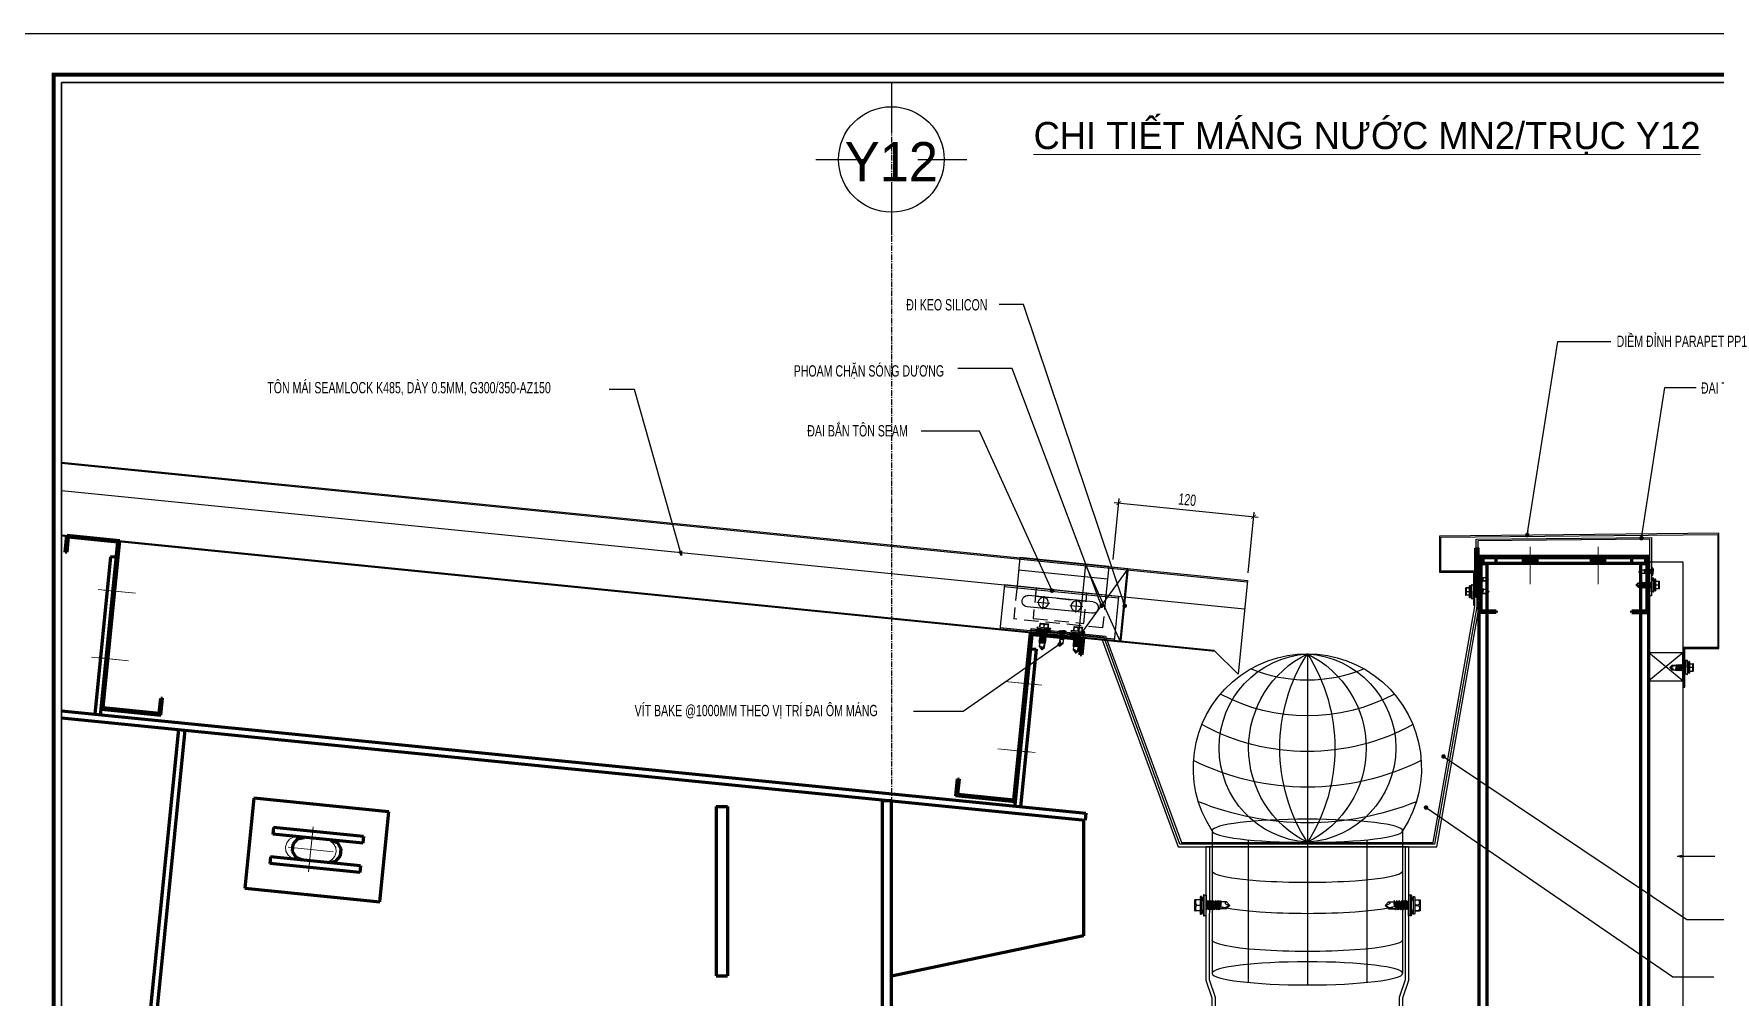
# Model space of a CAD drawing. Header units: inches. Extents: x 2 to 32666, y -5537 to 22.
# Drawn here: x 19029.9 to 19401.8, y -3917.6 to -3704.5 of the extents above; entities that cross this region are included whole.
import ezdxf
from ezdxf.enums import TextEntityAlignment as Align

# ---------------------------------------------------------------- set-up
doc = ezdxf.new("R2010")
doc.units = ezdxf.units.IN
doc.header["$MEASUREMENT"] = 0
for name, pattern in [('CENTER', [2, 1.25, -0.25, 0.25, -0.25]), ('DASHED2', [0.375, 0.25, -0.125]), ('HIDDEN2', [4.7625, 3.175, -1.5875])]:
    doc.linetypes.add(name, pattern=pattern)
doc.layers.get('Defpoints').update_dxf_attribs({"lineweight": 9})
for name, color, linetype in [('2', 2, 'Continuous'), ('3', 3, 'Continuous'), ('4', 4, 'Continuous'), ('6', 6, 'Continuous'), ('7', 7, 'Continuous'), ('8', 8, 'Continuous'), ('9', 9, 'Continuous'), ('BAO KHUNG', 31, 'Continuous'), ('DIM', 8, 'Continuous'), ('Kyhieu', 7, 'Continuous'), ('NET IN', 3, 'Continuous'), ('STRUCTURE', 1, 'Continuous'), ('Tim truc', 8, 'Continuous')]:
    doc.layers.add(name, color=color, linetype=linetype)
doc.layers.add('_TEXT', color=3, linetype='Continuous', lineweight=13)
doc.layers.add('Cover text', color=7, linetype='Continuous', true_color=0x52370f)
doc.styles.add('AVO', font='VAVOB.TTF')
doc.styles.add('ST1', font='vnshx.shx', dxfattribs={"width": 0.7})
doc.styles.add('ST1H', font='vnshxh.shx', dxfattribs={"width": 0.7})
doc.styles.add('ST3', font='VHAVANB.TTF')
doc.styles.add('TIEU DE', font='Vharialn.ttf')
doc.dimstyles.new('3', dxfattribs={"dimtxt": 2.5, "dimasz": 1, "dimexe": 1, "dimexo": 0, "dimgap": 1, "dimtad": 1, "dimdec": 0, "dimlfac": 3, "dimzin": 0, "dimdsep": 46, "dimtxsty": 'ST1', "dimblk": 'ARCHTICK', "dimcen": 1, "dimdle": 1, "dimclrd": 8, "dimclre": 8, "dimclrt": 3, "dimadec": 0, "dimazin": 0, "dimtfac": 1, "dimtdec": 0, "dimtix": 1, "dimtofl": 0, "dimtmove": 1, "dimatfit": 3, "dimldrblk": 'DOT', "dimfxl": 0.18, "dimtfill": 1, "dimtolj": 1, "dimtzin": 0, "dimlwd": -1, "dimlwe": -1, "dimarcsym": 2})
doc.dimstyles.new('4', dxfattribs={"dimtxt": 2.5, "dimasz": 1, "dimexe": 1, "dimexo": 0, "dimgap": 1, "dimtad": 1, "dimdec": 0, "dimlfac": 4, "dimzin": 0, "dimdsep": 46, "dimtxsty": 'ST1', "dimblk": 'ARCHTICK', "dimcen": 1, "dimdle": 1, "dimclrd": 8, "dimclre": 8, "dimclrt": 3, "dimadec": 0, "dimazin": 0, "dimtfac": 1, "dimtdec": 0, "dimtix": 1, "dimtmove": 1, "dimatfit": 3, "dimldrblk": 'OPEN30', "dimfxl": 0.18, "dimtfill": 1, "dimtolj": 1, "dimtzin": 0, "dimlwd": -1, "dimlwe": -1, "dimarcsym": 2})

# ---------------------------------------------------------------- blocks, each defined once
blk = doc.blocks.new('kt kien truc 1')
at = {"layer": '2', "color": 157, "linetype": 'Continuous'}
blk.add_lwpolyline([(0, 420), (594, 420), (594, 0), (0, 0)], close=True, dxfattribs=at)
at = {"layer": '7', "color": 147, "linetype": 'Continuous'}
blk.add_lwpolyline([(12.33, 57.61), (581.67, 57.61), (581.67, 409.19), (12.33, 409.19)], close=True, dxfattribs=at)
at = {"layer": 'BAO KHUNG', "color": 167, "linetype": 'Continuous', "const_width": 0.871}
blk.add_lwpolyline([(10.59, 9.07), (583.41, 9.07), (583.41, 410.93), (10.59, 410.93)], close=True, dxfattribs=at)
at = {"layer": 'Cover text', "ltscale": 0.5, "style": 'TIEU DE'}
for tag, p in [('TENBANVE', (45.93, 14.6)), ('STT', (555.05, 15.58))]:
    blk.add_attdef(tag, text='', height=2, dxfattribs=at).set_placement(p, align=Align.MIDDLE_CENTER)
blk = doc.blocks.new('_ArchTick')
at = {"color": 0, "linetype": 'ByBlock', "const_width": 0.15}
blk.add_lwpolyline([(-0.5, -0.5), (0.5, 0.5)], dxfattribs=at)
blk = doc.blocks.new('*D6224')
at = {"layer": 'Defpoints', "color": 0, "transparency": 16777216}
for p in [(19299.71, -3811.32), (19268.62, -3820.78), (19298.47, -3823.76)]:
    blk.add_point(p, dxfattribs=at)
at = {"layer": 'DIM', "color": 8, "linetype": 'Continuous', "transparency": 16777216}
for p, q in [((19268.62, -3820.78), (19269.96, -3807.34)), ((19268.87, -3808.23), (19300.71, -3811.42)), ((19298.47, -3823.76), (19299.81, -3810.32))]:
    blk.add_line(p, q, dxfattribs=at)
at = {"layer": 'DIM', "color": 8, "transparency": 16777216}
for p, rotation in [((19269.86, -3808.33), 174.2888805671746), ((19299.71, -3811.32), 354.2888805671746)]:
    blk.add_blockref('_ArchTick', p, dxfattribs=dict(at, rotation=rotation))
at = {"layer": 'DIM', "color": 3, "transparency": 16777216, "insert": (19285.01, -3807.59), "char_height": 2.5, "attachment_point": 5, "rotation": 354.2889, "style": 'ST1', "bg_fill": 3, "box_fill_scale": 1.25, "bg_fill_color": 256, "bg_fill_true_color": 13158600, "bg_fill_transparency": 0}
blk.add_mtext('\\A1;120', dxfattribs=at)
blk = doc.blocks.new('_Dot')
at = {"color": 0, "linetype": 'ByBlock', "lineweight": -2}
blk.add_line((-0.5, 0), (-1, 0), dxfattribs=at)
at = {"color": 0, "linetype": 'ByBlock', "const_width": 0.5}
blk.add_lwpolyline([(-0.25, 0, 1), (0.25, 0, 1)], format="xyb", close=True, dxfattribs=at)
blk = doc.blocks.new('DOT')
at = {"color": 0, "linetype": 'ByBlock'}
blk.add_line((-0.5, 0), (-1, 0), dxfattribs=at)
at = {"color": 0, "linetype": 'ByBlock', "const_width": 0.5}
blk.add_lwpolyline([(-0.25, 0, 1), (0.25, 0, 1)], format="xyb", close=True, dxfattribs=at)
blk = doc.blocks.new('HFR-1')
at = {"layer": 'STRUCTURE', "color": 1, "linetype": 'Continuous'}
for p, q in [((-5.5, 0), (5.5, 0)), ((-5.2, 0.8), (-3.4, 1.5)), ((5.2, 0.8), (3.4, 1.5)), ((-2.4, -1.2), (-3, -1.6)), ((-3, -1.6), (-2.4, -1.9)), ((-2.4, -1.9), (-3, -2.3)), ((-3, -2.3), (-2.4, -2.6)), ((-2.4, -2.6), (-3, -3)), ((-3, -3), (-2.4, -3.3)), ((-2.4, -3.3), (-3, -3.7)), ((-3, -3.7), (-2.4, -4.1)), ((-2.4, -4.1), (-3, -4.4)), ((-3, -4.4), (-2.4, -4.8)), ((-2.4, -4.8), (-3, -5.1)), ((-3, -5.1), (-2.4, -5.5)), ((-2.4, -5.5), (-3, -5.8)), ((-3, -5.8), (-2.4, -6.2)), ((-2.4, -6.2), (-3, -6.6)), ((-3, -6.6), (-2.4, -6.9)), ((-2.4, -6.9), (-3, -7.3)), ((-3, -7.3), (-2.4, -7.6)), ((-2.4, -7.6), (-3, -8)), ((-3, -8), (-2.4, -8.3)), ((-2.4, -8.3), (-3, -8.7)), ((-3, -8.7), (-2.4, -9)), ((-2.4, -9), (-3, -9.4)), ((-3, -9.4), (-2.4, -9.7)), ((-2.4, -9.7), (-3, -10.1)), ((-3, -10.1), (-2.4, -10.5)), ((-2.4, -10.5), (-3, -10.8)), ((-3, -10.8), (-2.4, -11.2)), ((-2.4, -11.2), (-3, -11.5)), ((-3, -11.5), (-2.4, -11.9)), ((-2.9, -1.6), (2.9, -1.4)), ((-2.9, -2.3), (2.9, -2.1)), ((-2.9, -3), (2.9, -2.8)), ((-2.9, -3.7), (2.9, -3.6)), ((-2.9, -4.4), (2.9, -4.3)), ((-2.9, -5.1), (2.9, -5)), ((-2.9, -5.9), (2.9, -5.7)), ((-2.9, -6.6), (2.9, -6.4)), ((-2.9, -7.3), (2.9, -7.1)), ((-2.9, -8), (2.9, -7.8)), ((-2.9, -8.7), (2.9, -8.5)), ((-2.9, -9.4), (2.9, -9.2)), ((-2.9, -10.1), (1.5, -10)), ((-2.9, -10.8), (1.3, -10.7)), ((-2.9, -11.5), (0.9, -11.4)), ((-2.5, -17.4), (-2.5, -11.8)), ((-2.5, -17.4), (-2, -16.7)), ((-2.5, -17.4), (-0.2, -19.7)), ((2.4, -1.1), (-2.4, -1.2)), ((2.4, -1.8), (-2.4, -1.9)), ((-2.4, -1.9), (2.4, -1.8)), ((-2.4, -2.6), (2.4, -2.5)), ((2.4, -2.5), (-2.4, -2.6)), ((-2.4, -3.3), (2.4, -3.2)), ((2.4, -3.2), (-2.4, -3.3)), ((-2.4, -4.1), (2.4, -3.9)), ((2.4, -3.9), (-2.4, -4.1)), ((-2.4, -4.8), (2.4, -4.6)), ((2.4, -4.6), (-2.4, -4.8)), ((-2.4, -5.5), (2.4, -5.3)), ((2.4, -5.3), (-2.4, -5.5)), ((-2.4, -6.2), (2.4, -6)), ((2.4, -6), (-2.4, -6.2)), ((-2.4, -6.9), (2.4, -6.8)), ((2.4, -6.8), (-2.4, -6.9)), ((-2.4, -7.6), (2.4, -7.5)), ((2.4, -7.5), (-2.4, -7.6)), ((-2.4, -8.3), (2.4, -8.2)), ((2.4, -8.2), (-2.4, -8.3)), ((-2.4, -9), (2.4, -8.9)), ((2.4, -8.9), (-2.4, -9)), ((-2.4, -9.7), (2.4, -9.6)), ((2.4, -9.6), (-2.4, -9.7)), ((1.4, -10.3), (-2.4, -10.5)), ((-2.4, -10.5), (1.4, -10.3)), ((-2.4, -11.2), (1.1, -11.1)), ((1.1, -11.1), (-2.4, -11.2)), ((-2.4, -11.9), (0.4, -11.8)), ((-1, -16.7), (0.2, -19.7)), ((0.1, -19.4), (1.2, -17.3)), ((0.2, -19.7), (2.5, -17.4)), ((1.6, -16.1), (2.3, -10.2)), ((2.2, -10), (2.9, -10)), ((2.2, -11), (2.4, -11)), ((2.4, -11), (2.2, -11)), ((2.2, -11.4), (2.9, -11.4)), ((2.2, -11.7), (2.4, -11.7)), ((2.4, -10.3), (2.3, -10.3)), ((2.3, -10.3), (2.4, -10.3)), ((2.3, -10.7), (2.9, -10.7)), ((2.9, -1.4), (2.4, -1.1)), ((2.4, -1.8), (2.9, -1.4)), ((2.9, -2.1), (2.4, -1.8)), ((2.4, -2.5), (2.9, -2.1)), ((2.9, -2.8), (2.4, -2.5)), ((2.4, -3.2), (2.9, -2.8)), ((2.9, -3.6), (2.4, -3.2)), ((2.4, -3.9), (2.9, -3.6)), ((2.9, -4.3), (2.4, -3.9)), ((2.4, -4.6), (2.9, -4.3)), ((2.9, -5), (2.4, -4.6)), ((2.4, -5.3), (2.9, -5)), ((2.9, -5.7), (2.4, -5.3)), ((2.4, -6), (2.9, -5.7)), ((2.9, -6.4), (2.4, -6)), ((2.4, -6.8), (2.9, -6.4)), ((2.9, -7.1), (2.4, -6.8)), ((2.4, -7.5), (2.9, -7.1)), ((2.9, -7.8), (2.4, -7.5)), ((2.4, -8.2), (2.9, -7.8)), ((2.9, -8.5), (2.4, -8.2)), ((2.4, -8.9), (2.9, -8.5)), ((2.9, -9.2), (2.4, -8.9)), ((2.4, -9.6), (2.9, -9.2)), ((2.9, -10), (2.4, -9.6)), ((2.4, -10.3), (2.9, -10)), ((2.9, -10.7), (2.4, -10.3)), ((2.4, -11), (2.9, -10.7)), ((2.9, -11.4), (2.4, -11)), ((2.4, -11.7), (2.9, -11.4)), ((2.5, -17.4), (2.5, -11.7))]:
    blk.add_line(p, q, dxfattribs=at)
at = {"layer": 'STRUCTURE', "color": 1, "linetype": 'Continuous', "ltscale": 8}
for p in [(-3.4, 1.5), (3.4, 1.5)]:
    blk.add_line(p, (0, 1.5), dxfattribs=at)
at = {"layer": 'STRUCTURE', "color": 1, "linetype": 'DASHED2'}
for p in [(-1.9, 1.5), (1.9, 1.5)]:
    blk.add_line(p, (0, 0), dxfattribs=at)
at = {"layer": 'STRUCTURE', "color": 1, "linetype": 'Continuous', "ltscale": 8}
for centre, start, end in [((-4.7, 0.2), 130.41, 194.8062), ((4.7, 0.2), 345.1938, 49.59)]:
    blk.add_arc(centre, 0.801, start, end, dxfattribs=at)
at = {"layer": 'STRUCTURE', "color": 1, "linetype": 'Continuous'}
for centre, radius, start, end in [((-7.3, -9), 9.14, 58.065, 78.8402), ((5.1, -3.8), 3.83, 84.2039, 134.3621), ((-1.5, -17.1), 0.59, 34.2302, 144.5641), ((0, -19.4), 0.331, 231.6348, 305.4287), ((-0.5, -10.1), 1.93, 296.6041, 355.3922), ((-0.6, -16), 2.2, 324.0048, 357.8268), ((1.9, -10.3), 0.444, 15.9762, 172.6971)]:
    blk.add_arc(centre, radius, start, end, dxfattribs=at)
blk = doc.blocks.new('Short_Self_drilling')
at = {"layer": 'STRUCTURE', "color": 1, "linetype": 'Continuous'}
for p, q in [((6.4, 1.7), (-6.4, 1.7)), ((5.1, 3.8), (-5.1, 3.8)), ((-2.6, 2.9), (-5.1, 2.9)), ((-3.4, 3.8), (-3.4, 6.8)), ((3, 7.2), (-3, 7.2)), ((2.6, 2.9), (-2.6, 2.9)), ((-2.1, 2.8), (-2.1, 2.9)), ((6.3, 0), (0, 0)), ((2.2, 2.8), (2.2, 2.9)), ((2.2, -0.5), (2.2, 0)), ((5.1, 2.9), (2.6, 2.9)), ((3.4, 3.8), (3.4, 6.8)), ((3, -1.2), (-2.7, -0.2)), ((3, -2.7), (-2.7, -1.8)), ((3, -4.2), (-2.7, -3.3)), ((3, -5.8), (-2.7, -4.8)), ((3, -7.3), (-2.7, -6.3)), ((-1.9, -8), (-2.7, -7.9)), ((-2.1, -1.4), (-2.1, -0.9)), ((-2.1, -2.9), (-2.1, -2.4)), ((-2.1, -4.4), (-2.1, -3.9)), ((-2.1, -6), (-2.1, -5.4)), ((-2.1, -7.5), (-2.1, -7)), ((-2.1, -12.3), (-2.1, -8.5)), ((3, -8.8), (-1.1, -8.1)), ((2.1, -12.3), (2.1, -9.1)), ((2.2, -2), (2.2, -1.5)), ((2.2, -3.6), (2.2, -3)), ((2.2, -5.1), (2.2, -4.6)), ((2.2, -6.6), (2.2, -6.1)), ((2.2, -8.1), (2.2, -7.6))]:
    blk.add_line(p, q, dxfattribs=at)
blk.add_lwpolyline([(6.4, 1.3), (6.4, 1.7), (2.1, 2.8), (-2.1, 2.8), (-6.4, 1.7), (-6.4, 1.3)], close=True, dxfattribs=at)
for points in [[(-6.4, 1.3, -0.088869), (-6.3, 0), (0, 0)], [(-0.1, 3.8), (-0.3, 6.2, 0.338878), (-3.1, 6.2), (-3.3, 3.8)], [(3.3, 3.8), (3.1, 6.2, 0.338878), (0.3, 6.2), (0.1, 3.8)], [(-0.1, -14), (-1, -12.2, -0.148657), (-1.4, -11.2), (-2, -7.7, -0.815006), (-1.2, -7.8, 0.150833), (-0.8, -8.7)], [(2.1, -12.3), (0.2, -14.2, -0.333596), (-0.2, -14.2), (-2.1, -12.3)], [(2.1, -12.3), (1.7, -11.7, 0.52242), (0.9, -11.7), (-0.2, -14.2)]]:
    blk.add_lwpolyline(points, format="xyb", dxfattribs=at)
for points in [[(3, -1.2), (2.2, -1.5), (-2.1, -0.8), (-2.7, -0.2), (-2.4, 0)], [(3, -2.7), (2.2, -3), (-2.1, -2.4), (-2.7, -1.8), (-2.1, -1.4), (2.2, -2), (3, -2.7)], [(3, -4.2), (2.2, -4.6), (-2.1, -3.9), (-2.7, -3.3), (-2.1, -2.9), (2.2, -3.6), (3, -4.2)], [(3, -5.8), (2.2, -6.1), (-2.1, -5.4), (-2.7, -4.8), (-2.1, -4.4), (2.2, -5.1), (3, -5.8)], [(3, -7.3), (2.2, -7.6), (-2.1, -7), (-2.7, -6.3), (-2.1, -6), (2.2, -6.6), (3, -7.3)], [(-1.8, -8.5), (-2.1, -8.5), (-2.7, -7.9), (-2.1, -7.5), (-1.8, -7.5)], [(-1.3, -7.6), (2.2, -8.1), (3, -8.8)], [(-1.2, 0), (2.2, -0.5), (3, -1.2)], [(3, -8.8), (2.2, -9.1), (-0.8, -8.7)]]:
    blk.add_lwpolyline(points, dxfattribs=at)
for centre, radius, start, end in [((-5, 3.3), 0.455, 109.7949, 250.2674), ((-3, 6.8), 0.429, 90.0311, 180.0311), ((3, 6.8), 0.429, 0.0311, 90.0311), ((5.1, 3.3), 0.435, 279.7276, 80.3347), ((10, 0.2), 3.74, 162.2963, 182.6103)]:
    blk.add_arc(centre, radius, start, end, dxfattribs=at)
blk = doc.blocks.new('A$C5FAA1D3F')
at = {"color": 8}
for p, q in [((-26.59, -10.81, 0), (-25.6, -0.91, 0)), ((-0.39, -3.85, 0), (-25.64, -1.33, 0)), ((-0.34, -3.43, 0), (-25.6, -0.91, 0)), ((-1.33, -13.34, 0), (-0.34, -3.43, 0)), ((-6.38, -8.5, 0), (-20.69, -7.07, 0)), ((-17.23, -7.27, 0), (-17.51, -10.1, 0)), ((-1.33, -13.34, 0), (-26.59, -10.81, 0)), ((-1.29, -12.92, 0), (-26.55, -10.39, 0)), ((-24.42, -17.42, 0), (-23.79, -11.09, 0)), ((-6.63, -11.02, 0), (-20.94, -9.59, 0)), ((-18.79, -8.54, 0), (-15.96, -8.83, 0)), ((-11.5, -9.26, 0), (-8.67, -9.54, 0)), ((-9.94, -7.99, 0), (-10.23, -10.82, 0)), ((-4.49, -16.58, 0), (-24.14, -14.62, 0)), ((-4.77, -19.39, 0), (-4.14, -13.06, 0)), ((-4.77, -19.39, 0), (-24.42, -17.42, 0))]:
    blk.add_line(p, q, dxfattribs=at)
at = {"color": 8, "linetype": 'HIDDEN2'}
for p, q in [((-23.79, -11.09, 0), (-23.06, -3.85, 0)), ((-3.42, -5.82, 0), (-23.06, -3.85, 0)), ((-19.57, -11.51, 0), (-18.9, -4.83, 0)), ((-18.9, -4.83, 0), (-7.68, -5.96, 0)), ((-7.68, -5.96, 0), (-8.35, -12.64, 0)), ((-4.14, -13.06, 0), (-3.42, -5.82, 0)), ((-19.58, -11.51, 0), (-19.4, -9.75, 0)), ((-19.4, -9.75, 0), (-8.17, -10.87, 0)), ((-8.17, -10.87, 0), (-8.35, -12.64, 0)), ((-8.35, -12.64, 0), (-19.58, -11.51, 0)), ((-8.35, -12.64, 0), (-19.57, -11.51, 0))]:
    blk.add_line(p, q, dxfattribs=at)
at = {"color": 8}
for centre, major_axis, start_param, end_param in [((-20.82, -8.33, 0), (-0.941, -0.852), 3.876998, 7.018591), ((-17.37, -8.69, 0), (-0.836, -0.757), 5.447794310103061, 11.73097961728265), ((-10.09, -9.4, 0), (-0.836, -0.757), 5.447794310103061, 11.73097961728265), ((-6.5, -9.76, 0), (-0.941, -0.852), 0.735405, 3.876998)]:
    blk.add_ellipse(centre, major_axis=major_axis, ratio=1, start_param=start_param, end_param=end_param, dxfattribs=at)
at = {"color": 1, "xscale": 0.2707692322397919, "yscale": 0.2707692322397919, "zscale": 0.2707692322397919, "rotation": 174.2582798079231}
for p in [(-16.04, -2.29, 0), (-8.54, -3.04, 0)]:
    blk.add_blockref('Short_Self_drilling', p, dxfattribs=at)
blk = doc.blocks.new('_Open30')
at = {"color": 0, "linetype": 'ByBlock', "lineweight": -2}
for p, q in [((-1, 0.27), (0, 0)), ((0, 0), (-1, -0.27)), ((0, 0), (-1, 0))]:
    blk.add_line(p, q, dxfattribs=at)
blk = doc.blocks.new('TRUCVP')
at = {"layer": 'Kyhieu', "color": 1, "linetype": 'Continuous'}
for points in [[(0, 17.5), (0, 50)], [(-50, 0), (-17.5, 0)], [(17.5, 0), (50, 0)], [(0, -50), (0, -17.5)]]:
    blk.add_lwpolyline(points, dxfattribs=at)
at = {"layer": 'Kyhieu', "color": 40, "linetype": 'Continuous'}
blk.add_circle((0, 0), 35, dxfattribs=at)
blk = doc.blocks.new('A$C074D4DC8')
at = {"color": 9}
for p, q in [((80, 232.2), (80, 100)), ((13.2, 108.1), (13.2, 8.1)), ((146.8, 108.1), (146.8, 8.1)), ((38.4, 101.8), (38.4, 1.8)), ((80, 100), (80, 0)), ((121.6, 101.8), (121.6, 1.8))]:
    blk.add_line(p, q, dxfattribs=at)
for centre, radius, start, end in [((80, 152.2), 80, 326.5995, 213.4005), ((84.2, 166.1), 66.2, 93.6886, 266.3114), ((112.4, 166.1), 73.6, 116.1115, 243.8885), ((183.7, 166.1), 123, 147.491, 212.509), ((-23.7, 166.1), 123, 327.491, 32.509), ((47.6, 166.1), 73.6, 296.1115, 63.8885), ((75.7, 166.1), 66.2, 273.6886, 86.3114), ((80, 318.7), 105, 247.6912, 292.3088), ((80, 318.7), 130, 241.9999, 298.0001), ((80, 318.7), 155, 241.4707, 298.5293), ((80, 318.7), 180, 243.6718, 296.3282), ((80, 318.7), 205, 248.1186, 291.8814)]:
    blk.add_arc(centre, radius, start, end, dxfattribs=at)
for centre in [(80, 108.1), (80, 8.1)]:
    blk.add_ellipse(centre, major_axis=(-66.8, 0), ratio=0.12167, dxfattribs=at)
for centre in [(80, 79.9), (80, 58.1), (80, 31.6)]:
    blk.add_ellipse(centre, major_axis=(-66.8, 0), ratio=0.12167, start_param=0, end_param=3.141593, dxfattribs=at)

msp = doc.modelspace()

# ---------------------------------------------------------------- hatches: boundary and pattern name
at = {"layer": '2'}
for points in [[(19362.5805, -3820.4148), (19362.5805, -3821.6648), (19359.0805, -3821.6648), (19359.0805, -3820.4148)], [(19362.5805, -3820.4148), (19362.5805, -3821.6648), (19359.0805, -3821.6648), (19359.0805, -3820.4148)], [(19377.5805, -3820.4148), (19377.5805, -3821.6648), (19374.0805, -3821.6648), (19374.0805, -3820.4148)], [(19377.5805, -3820.4148), (19377.5805, -3821.6648), (19374.0805, -3821.6648), (19374.0805, -3820.4148)]]:
    msp.add_hatch(color=256, dxfattribs=at).paths.add_polyline_path(points, flags=17)

# ---------------------------------------------------------------- linework, layer by layer
at = {"layer": '2', "lineweight": 100}
for p, q in [((19036.8758, -3819.1703), (19037.2489, -3815.4389)), ((19037.2489, -3815.4389), (19048.9406, -3816.608)), ((19037.5847, -3815.8493), (19037.2489, -3819.2076)), ((19048.5301, -3816.9439), (19037.5847, -3815.8493)), ((19044.8361, -3853.8846), (19048.5301, -3816.9439)), ((19048.9406, -3816.608), (19045.2465, -3853.5488)), ((19037.2489, -3819.2076), (19036.8758, -3819.1703)), ((19046.9497, -3820.1855), (19043.467, -3855.0118)), ((19048.1935, -3820.3099), (19046.9497, -3820.1855)), ((19349.5774, -3821.663), (19349.5774, -3820.0385)), ((19349.9635, -3820.4201), (19349.58, -3820.0366)), ((19349.58, -3832.5366), (19349.58, -3820.0366)), ((19349.58, -3820.0366), (19387.08, -3820.0366)), ((19386.705, -3820.4116), (19349.955, -3820.4116)), ((19349.955, -3820.4116), (19349.955, -3832.1616)), ((19349.955, -3821.663), (19351.3294, -3821.663)), ((19386.3305, -3820.4148), (19350.3305, -3820.4148)), ((19350.3305, -3820.4148), (19350.3305, -3821.6648)), ((19386.3305, -3821.6648), (19350.3305, -3821.6648)), ((19351.3294, -3832.1616), (19351.3294, -3821.663)), ((19353.3305, -3821.6648), (19353.3305, -3820.4148)), ((19383.3305, -3821.6648), (19383.3305, -3820.4148)), ((19385.3294, -3832.1616), (19385.3294, -3821.663)), ((19385.3294, -3821.663), (19386.705, -3821.663)), ((19386.3305, -3820.4148), (19386.3305, -3821.6648)), ((19386.7024, -3821.663), (19386.7024, -3820.4135)), ((19386.705, -3832.1616), (19386.705, -3820.4116)), ((19387.08, -3832.5366), (19387.08, -3820.0366)), ((19349.5794, -4066.9148), (19349.5794, -3832.5366)), ((19353.33, -3832.5366), (19349.58, -3832.5366)), ((19349.955, -3832.1616), (19353.33, -3832.1616)), ((19351.3294, -4066.9148), (19351.3294, -3832.5366)), ((19353.33, -3832.1616), (19353.33, -3832.5366)), ((19383.33, -3832.5366), (19383.33, -3832.1616)), ((19383.33, -3832.1616), (19386.705, -3832.1616)), ((19383.33, -3832.5366), (19387.08, -3832.5366)), ((19385.3294, -4066.9148), (19385.3294, -3832.5366)), ((19387.0794, -4066.9148), (19387.0794, -3832.5366)), ((19246.6684, -3873.956), (19250.3629, -3837.0153)), ((19247.0043, -3874.3664), (19250.6987, -3837.4257)), ((19250.3629, -3837.0153), (19250.3629, -3837.0153)), ((19250.3629, -3837.0153), (19250.3629, -3837.0153)), ((19250.3629, -3837.0153), (19262.0545, -3838.1845)), ((19261.6441, -3838.5204), (19250.6987, -3837.4257)), ((19251.6319, -3840.6556), (19248.149, -3875.4819)), ((19250.3881, -3840.5312), (19251.6319, -3840.6556)), ((19261.3082, -3841.8786), (19261.6441, -3838.5204)), ((19262.0545, -3838.1845), (19261.6814, -3841.9159)), ((19261.6814, -3841.9159), (19261.3082, -3841.8786)), ((19057.6845, -3854.7926), (19058.0203, -3851.4343)), ((19058.0203, -3851.4343), (19058.3934, -3851.4716)), ((19058.0203, -3855.203), (19058.3934, -3851.4716)), ((19036.1005, -3854.2751), (19262.5791, -3876.925)), ((19036.1005, -3855.7825), (19262.4298, -3878.4176)), ((19044.7108, -3855.1362), (19044.836, -3853.8846)), ((19044.8361, -3853.8846), (19058.0203, -3855.203)), ((19045.2465, -3853.5488), (19057.6845, -3854.7926)), ((19054.3262, -3854.4568), (19053.9158, -3854.7926)), ((19061.9353, -3858.3662), (19045.0864, -4026.839)), ((19046.579, -4026.9883), (19063.4278, -3858.5155)), ((19233.82, -3873.0479), (19234.1932, -3869.3165)), ((19234.1932, -3869.3165), (19234.5663, -3869.3538)), ((19234.5663, -3869.3538), (19234.2305, -3872.7121)), ((19078.5826, -3873.5986), (19076.5923, -3893.4993)), ((19108.4337, -3876.584), (19078.5826, -3873.5986)), ((19217.5791, -3874.1821), (19217.579, -4026.9884)), ((19217.5791, -3874.1821), (19217.5791, -3873.9321)), ((19219.5791, -3874.1821), (19217.5791, -3874.1821)), ((19219.079, -3874.1821), (19219.079, -3874.0821)), ((19219.579, -4026.9884), (19219.5791, -3874.1821)), ((19247.0043, -3874.3664), (19233.82, -3873.0479)), ((19234.2305, -3872.7121), (19246.6684, -3873.956)), ((19246.9052, -3875.3575), (19247.0043, -3874.3664)), ((19106.4434, -3896.4847), (19108.4337, -3876.584)), ((19180.8291, -3875.3816), (19180.8291, -3912.8816)), ((19180.8291, -3875.3816), (19183.3291, -3875.3816)), ((19183.3291, -3875.3816), (19183.3291, -3912.8816)), ((19262.0788, -3878.3825), (19262.0788, -3904.0132)), ((19262.5791, -3876.925), (19262.4298, -3878.4176)), ((19082.9607, -3880.0664), (19082.8114, -3881.5589)), ((19102.7122, -3883.5492), (19082.8114, -3881.5589)), ((19102.8614, -3882.0566), (19082.9607, -3880.0664)), ((19102.8614, -3882.0566), (19102.7122, -3883.5492)), ((19087.2389, -3883.7378), (19087.0852, -3885.2752)), ((19087.0852, -3885.2752), (19087.8645, -3886.6094)), ((19088.267, -3882.5844), (19087.2389, -3883.7378)), ((19088.267, -3882.5844), (19089.7767, -3882.2555)), ((19095.7469, -3882.8526), (19097.1616, -3883.4739)), ((19097.9408, -3884.8081), (19097.1616, -3883.4739)), ((19097.7871, -3886.3455), (19097.9408, -3884.8081)), ((19082.3139, -3886.5341), (19082.1646, -3888.0267)), ((19102.0653, -3890.0169), (19082.1646, -3888.0267)), ((19102.2146, -3888.5244), (19082.3139, -3886.5341)), ((19087.8645, -3886.6094), (19089.2791, -3887.2307)), ((19095.2493, -3887.8278), (19096.759, -3887.4989)), ((19096.759, -3887.4989), (19097.7871, -3886.3455)), ((19102.2146, -3888.5244), (19102.0653, -3890.0169)), ((19076.5923, -3893.4993), (19106.4434, -3896.4847)), ((19262.0788, -3904.0132), (19219.5791, -3912.9516)), ((19180.8291, -3912.8816), (19183.3291, -3912.8816))]:
    msp.add_line(p, q, dxfattribs=at)
at = {"layer": '2', "lineweight": 0}
for p, q in [((19360.8305, -3818.0366), (19360.8305, -3826.2866)), ((19360.8305, -3818.0385), (19360.8305, -3826.2885)), ((19375.8305, -3818.0366), (19375.8305, -3826.2866)), ((19375.8305, -3818.0385), (19375.8305, -3826.2885)), ((19359.0805, -3820.4148), (19359.0805, -3821.6648)), ((19359.0805, -3820.4148), (19359.0805, -3821.6648)), ((19362.5805, -3820.4148), (19362.5805, -3821.6648)), ((19362.5805, -3820.4148), (19362.5805, -3821.6648)), ((19374.0805, -3820.4148), (19374.0805, -3821.6648)), ((19374.0805, -3820.4148), (19374.0805, -3821.6648)), ((19377.5805, -3820.4148), (19377.5805, -3821.6648)), ((19377.5805, -3820.4148), (19377.5805, -3821.6648)), ((19044.2141, -3827.4415), (19052.4232, -3828.2624)), ((19045.458, -3827.5659), (19052.4232, -3828.2624)), ((19045.458, -3827.5659), (19052.4232, -3828.2624)), ((19045.458, -3827.5659), (19047.8212, -3827.8022)), ((19045.458, -3827.5659), (19047.8212, -3827.8022)), ((19042.7215, -3842.3671), (19050.9306, -3843.188)), ((19043.9654, -3842.4914), (19050.9307, -3843.188)), ((19043.9654, -3842.4914), (19050.9307, -3843.188)), ((19043.9654, -3842.4914), (19046.3286, -3842.7278)), ((19043.9654, -3842.4914), (19046.3286, -3842.7278)), ((19252.8503, -3848.5701), (19244.6413, -3847.7492)), ((19251.6066, -3848.4458), (19244.6413, -3847.7492)), ((19251.6066, -3848.4458), (19244.6413, -3847.7492)), ((19251.6069, -3848.4422), (19249.2437, -3848.2059)), ((19251.6085, -3848.4263), (19249.2453, -3848.19)), ((19251.3577, -3863.4957), (19243.1486, -3862.6747)), ((19250.1139, -3863.3713), (19243.1486, -3862.6747)), ((19250.1139, -3863.3713), (19243.1486, -3862.6747)), ((19250.1142, -3863.3677), (19247.751, -3863.1314)), ((19250.1158, -3863.3519), (19247.7526, -3863.1155)), ((19088.3527, -3882.1131), (19087.3818, -3882.2073)), ((19094.5717, -3882.7351), (19088.3527, -3882.1131)), ((19091.711, -3879.9365), (19090.7159, -3889.8869)), ((19085.9009, -3883.4189), (19085.6163, -3884.3519)), ((19085.6163, -3884.3519), (19085.6163, -3884.3519)), ((19085.6163, -3884.3519), (19085.7105, -3885.3228)), ((19085.7105, -3885.3228), (19086.169, -3886.1838)), ((19086.5208, -3882.6658), (19085.9009, -3883.4189)), ((19086.2382, -3884.4141), (19096.1886, -3885.4092)), ((19087.3818, -3882.2073), (19086.5208, -3882.6658)), ((19095.5047, -3883.0196), (19094.5717, -3882.7351)), ((19096.2578, -3883.6396), (19095.5047, -3883.0196)), ((19096.7163, -3884.5005), (19096.2578, -3883.6396)), ((19096.5259, -3886.4045), (19096.8105, -3885.4714)), ((19096.8105, -3885.4714), (19096.7163, -3884.5005)), ((19096.8105, -3885.4714), (19096.8105, -3885.4714)), ((19086.169, -3886.1838), (19086.9221, -3886.8037)), ((19086.9221, -3886.8037), (19087.8551, -3887.0883)), ((19087.8551, -3887.0883), (19094.0741, -3887.7102)), ((19094.0741, -3887.7102), (19095.045, -3887.6161)), ((19095.045, -3887.6161), (19095.906, -3887.1576)), ((19095.906, -3887.1576), (19096.5259, -3886.4045))]:
    msp.add_line(p, q, dxfattribs=at)
at = {"layer": '2', "color": 5}
msp.add_lwpolyline([(19348.9026, -3829.1984), (19348.9026, -3816.3272), (19387.6507, -3815.9397), (19387.6507, -3828.8184), (19387.2757, -3828.8184), (19387.2757, -3816.3184), (19349.2776, -3816.6984), (19349.2776, -3829.1984)], close=True, dxfattribs=at)
at = {"layer": '3'}
for p, q in [((19036.0756, -3799.5047), (19298.2727, -3825.7269)), ((19036.1005, -3799.256), (19298.2976, -3825.4781)), ((19036.1005, -3815.587), (19291.1867, -3841.098)), ((19036.1254, -3815.3383), (19290.9102, -3840.8191)), ((19387.0916, -3821.3267), (19387.0916, -4066.9148)), ((19387.0916, -3821.3267), (19394.5916, -3821.3267)), ((19394.5916, -3821.3267), (19394.5916, -4066.9148)), ((19296.2271, -3846.1807), (19290.9102, -3840.8191))]:
    msp.add_line(p, q, dxfattribs=at)
at = {"layer": '4'}
for points in [[(19290.5202, -4066.9148), (19290.5202, -3917.7766), (19289.2099, -3913.8799), (19289.2099, -3884.2902), (19333.9341, -3884.2902), (19333.9341, -3913.8799), (19332.6238, -3917.7766), (19332.6238, -4066.9148)], [(19291.2702, -4066.9148), (19291.2702, -3917.6539), (19289.9599, -3913.7572), (19289.9642, -3884.2902), (19333.1884, -3884.2902), (19333.1841, -3913.7572), (19331.8738, -3917.6539), (19331.8738, -4066.9148)]]:
    msp.add_lwpolyline(points, dxfattribs=at)
at = {"layer": '6'}
msp.add_lwpolyline([(19348.5648, -3830.8708), (19348.5648, -3823.3708), (19341.0648, -3823.3708), (19341.0648, -3815.8708), (19402.3076, -3815.2584), (19402.3076, -3840.2584), (19394.8076, -3840.2584), (19394.8076, -3849.0084), (19395.0576, -3849.0084), (19395.0576, -3840.5084), (19402.5576, -3840.5084), (19402.5576, -3815.0059), (19340.8148, -3815.6233), (19340.8148, -3823.6208), (19348.3148, -3823.6208), (19348.3148, -3830.8708)], close=True, dxfattribs=at)
at = {"layer": '8'}
msp.add_line((19036.1005, -3805.5371), (19297.6756, -3831.6971), dxfattribs=at)
at = {"layer": '9'}
for p, q in [((19394.5917, -3847.6534), (19387.0917, -3841.4542)), ((19394.5917, -3841.4542), (19387.0917, -3847.6534))]:
    msp.add_line(p, q, dxfattribs=at)
msp.add_lwpolyline([(19394.5917, -3841.4542), (19387.0917, -3841.4542), (19387.0917, -3847.6534), (19394.5917, -3847.6534)], close=True, dxfattribs=at)
at = {"layer": 'DIM'}
msp.add_lwpolyline([(19036.1005, -3715.3349), (19605.4384, -3715.3349), (19605.4384, -4066.9148), (19036.1005, -4066.9148)], close=True, dxfattribs=at)
at = {"layer": 'NET IN'}
msp.add_lwpolyline([(19023.7695, -3704.5249), (19617.7695, -3704.5249), (19617.7695, -4124.5249), (19023.7695, -4124.5249)], close=True, dxfattribs=at)
at = {"layer": 'Tim truc', "linetype": 'CENTER'}
msp.add_line((19219.5791, -3715.3349), (19219.5791, -4066.9148), dxfattribs=at)

# ---------------------------------------------------------------- block references
at = {"color": 8, "extrusion": (0, 0, -1)}
for p, xscale, yscale, zscale, rotation in [((-19387.8296, -3823.4768), -0.1492098718646501, 0.1492098718646501, -0.1492098718646501, 89.9999999999574), ((-19348.6067, -3825.2046), 0.1492098718646501, 0.1492098718646501, -0.1492098718646501, 270.0000000000426), ((-19257.4211, -3836.7805), 0.14920987186465, 0.14920987186465, -0.14920987186465, 5.710604420055155)]:
    msp.add_blockref('HFR-1', p, dxfattribs=dict(at, xscale=xscale, yscale=yscale, zscale=zscale, rotation=rotation))
at = {"color": 1}
for p, xscale, yscale, zscale, rotation in [((19348.2664, -3827.9067, 0), 0.2400000000185761, 0.2400000000185761, 0.2400000000185761, 89.96887245040641), ((19387.6946, -3826.4319, 0), 0.2400000000185761, 0.2400000000185761, 0.2400000000185761, 269.9688724504064), ((19395.1997, -3844.6662, 0), 0.2400000000185761, 0.2400000000185761, 0.2400000000185761, 269.9688724504064), ((19289.2099, -3897.2811), 0.3608735574761267, 0.3608735574761267, 0.3608735574761267, 89.96887282590984), ((19333.9341, -3897.2811), -0.3608735574761268, 0.3608735574761268, 0.3608735574761268, 270.0311271740902)]:
    msp.add_blockref('Short_Self_drilling', p, dxfattribs=dict(at, xscale=xscale, yscale=yscale, zscale=zscale, rotation=rotation))
at = {"color": 9, "xscale": -0.315305736574175, "yscale": 0.315305736574175, "zscale": 0.315305736574175}
msp.add_blockref('A$C074D4DC8', (19336.7918, -3914.8708), dxfattribs=at)
at = {"layer": '3'}
msp.add_blockref('kt kien truc 1', (19023.7695, -4124.5249), dxfattribs=at)
at = {"layer": 'Kyhieu', "ltscale": 10, "xscale": 0.3333333333333334, "yscale": 0.3333333333333334, "zscale": 0.3333333333333334, "rotation": 270}
msp.add_blockref('TRUCVP', (19219.5791, -3732.3479), dxfattribs=at)

# ---------------------------------------------------------------- texts
at = {"layer": '3', "style": 'ST1H', "width": 0.7}
for s, p in [('®i keo silicon', (19222.8668, -3765.7363)), ('diÒm ®Ønh parapet pp1', (19379.9492, -3773.8005)), ('phoam chÆn SãNG D¦¥NG', (19197.9802, -3780.3516)), ('t«n m¸i seamlock k485, dµy 0.5mm, g300/350-az150', (19081.5923, -3784.0568)), ('®ai t¨ng cøng ®tc1 @1000mm', (19398.5963, -3784.1302)), ('®ai b¾n t«n seam', (19200.9824, -3793.592)), ('vÝt bake @1000mm theo vÞ trÝ ®ai «m m¸ng', (19162.8101, -3855.4513))]:
    msp.add_text(s, height=2.5, dxfattribs=at).set_placement(p)
at = {"layer": '_TEXT', "style": 'ST3'}
msp.add_text('%%Uchi tiÕt m¸ng n\xadíc mn2/trôc y12', height=6, dxfattribs=at).set_placement((19251.0302, -3730.057))
at = {"layer": 'Kyhieu', "color": 3, "ltscale": 10, "style": 'AVO'}
msp.add_text('Y12', height=8.66667, dxfattribs=at).set_placement((19219.5791, -3732.8398), align=Align.MIDDLE_CENTER)

# ---------------------------------------------------------------- leaders
at = {"layer": 'DIM'}
for points, override in [([(19360.2031, -3815.4148), (19366.9383, -3772.5744), (19378.6853, -3772.5744)], {"dimgap": 1, "dimtad": 0, "dimzin": 8, "dimldrblk": 'DOT'}), ([(19266.0675, -3831.0158), (19246.3138, -3778.6037), (19234.2701, -3778.6037)], {"dimgap": 1, "dimtad": 0, "dimzin": 8, "dimldrblk": 'DOT'}), ([(19173.1849, -3819.9169), (19162.8096, -3783.2366), (19157.1618, -3783.2366)], {"dimgap": 1, "dimtad": 0, "dimzin": 8}), ([(19385.444, -3816.0772), (19390.5916, -3782.7554), (19397.5033, -3782.7554)], {"dimgap": 1, "dimtad": 0, "dimzin": 8, "dimldrblk": 'DOT'}), ([(19255.1058, -3827.7048), (19239.0355, -3792.4614), (19226.146, -3792.4614)], {"dimgap": 1, "dimtad": 0, "dimzin": 8, "dimldrblk": 'DOT'}), ([(19256.8053, -3839.5589), (19235.4717, -3854.409), (19224.4389, -3854.409)], {"dimgap": 1, "dimtad": 0, "dimzin": 8, "dimldrblk": 'DOT'}), ([(19341.6562, -3864.3469), (19395.4522, -3900.4242), (19404.3263, -3900.4242)], {"dimgap": 1, "dimtad": 0, "dimzin": 8, "dimldrblk": 'DOT'}), ([(19337.8055, -3875.6523), (19392.4, -3913.0559), (19401.4201, -3913.0559)], {"dimgap": 1, "dimtad": 0, "dimzin": 8, "dimldrblk": 'DOT'}), ([(19393.3891, -3886.413), (19401.6358, -3886.413)], {"dimgap": 1, "dimtad": 0})]:
    msp.add_leader(points, dimstyle='4', override=override, dxfattribs=at)

# ---------------------------------------------------------------- next in the draw order: dimensions: what is measured, and where the dimension line sits
dim = msp.add_linear_dim(base=(19299.7137, -3811.3184), p1=(19268.618, -3820.7783), p2=(19298.4691, -3823.7637), angle=354.288881, dimstyle='4', override={"dimldrblk": 'DOT'}, dxfattribs=at)
dim.commit()
dim.dimension.update_dxf_attribs({"geometry": '*D6224', "text_midpoint": (19285.0121, -3807.5869)})

# ---------------------------------------------------------------- next in the draw order: linework, layer by layer
at = {"layer": '3'}
msp.add_line((19298.2976, -3825.4781), (19296.2271, -3846.1807), dxfattribs=at)
at = {"layer": '4'}
msp.add_lwpolyline([(19250.4007, -3837.0201), (19266.2116, -3838.6012), (19282.9746, -3884.302), (19340.1786, -3884.302), (19349.58, -3831.2542), (19349.58, -3818.2829), (19349.005, -3818.2829), (19349.005, -3831.2036), (19339.6966, -3883.727), (19283.3762, -3883.727), (19266.6273, -3838.0649), (19250.458, -3836.448)], close=True, dxfattribs=at)
at = {"layer": '4', "const_width": 0.5}
msp.add_lwpolyline([(19271.8461, -3822.8326), (19270.2291, -3839.002)], dxfattribs=at)
at = {"layer": '6'}
msp.add_lwpolyline([(19349.005, -3818.2829), (19349.005, -3831.2036), (19339.6966, -3883.727), (19283.3762, -3883.727), (19266.6273, -3838.0649), (19250.458, -3836.448), (19250.4953, -3836.0749), (19266.9538, -3837.7207), (19283.698, -3883.352), (19339.3978, -3883.352), (19348.63, -3831.1612), (19348.63, -3818.2829)], close=True, dxfattribs=at)
at = {"layer": '7'}
for p, q in [((19270.2291, -3839.002), (19262.5082, -3821.8988)), ((19271.8461, -3822.8326), (19260.8913, -3838.0682))]:
    msp.add_line(p, q, dxfattribs=at)
msp.add_lwpolyline([(19271.8461, -3822.8326), (19262.5082, -3821.8988), (19260.8913, -3838.0682), (19270.2291, -3839.002)], close=True, dxfattribs=at)

# ---------------------------------------------------------------- next in the draw order: block references
at = {"layer": 'DIM', "xscale": -1, "rotation": 168.5788024423889}
msp.add_blockref('A$C5FAA1D3F', (19268.4948, -3842.2938, 0), dxfattribs=at)

# ---------------------------------------------------------------- next in the draw order: leaders
at = {"layer": 'DIM'}
msp.add_leader([(19271.1741, -3831.0486), (19248.7763, -3764.4411), (19243.4375, -3764.4411)], dimstyle='3', override={"dimgap": 1, "dimtad": 0, "dimzin": 8}, dxfattribs=at)

doc.saveas('drawing.dxf')
